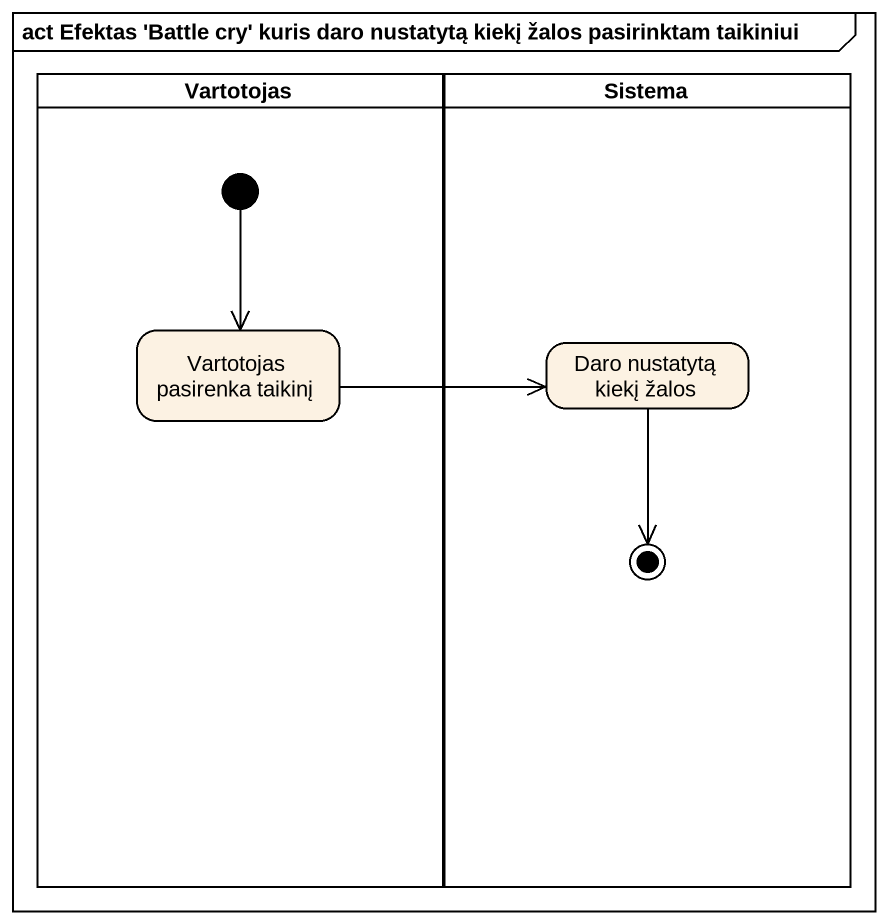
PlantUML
@startuml
mainframe act Efektas 'Battle cry' kuris daro nustatytą kiekį žalos pasirinktam taikiniui
hide empty description
state Vartotojas <<partition>> {
  state "Vartotojas pasirenka taikinį" as Vartotojas_pasirenka_taikinį
  [*] --> Vartotojas_pasirenka_taikinį
}
state Sistema <<partition>> {
  state "Daro nustatytą kiekį žalos" as Daro_nustatytą_kiekį_žalos
  Daro_nustatytą_kiekį_žalos --> [*]
}
Vartotojas_pasirenka_taikinį -right-> Daro_nustatytą_kiekį_žalos
@enduml
